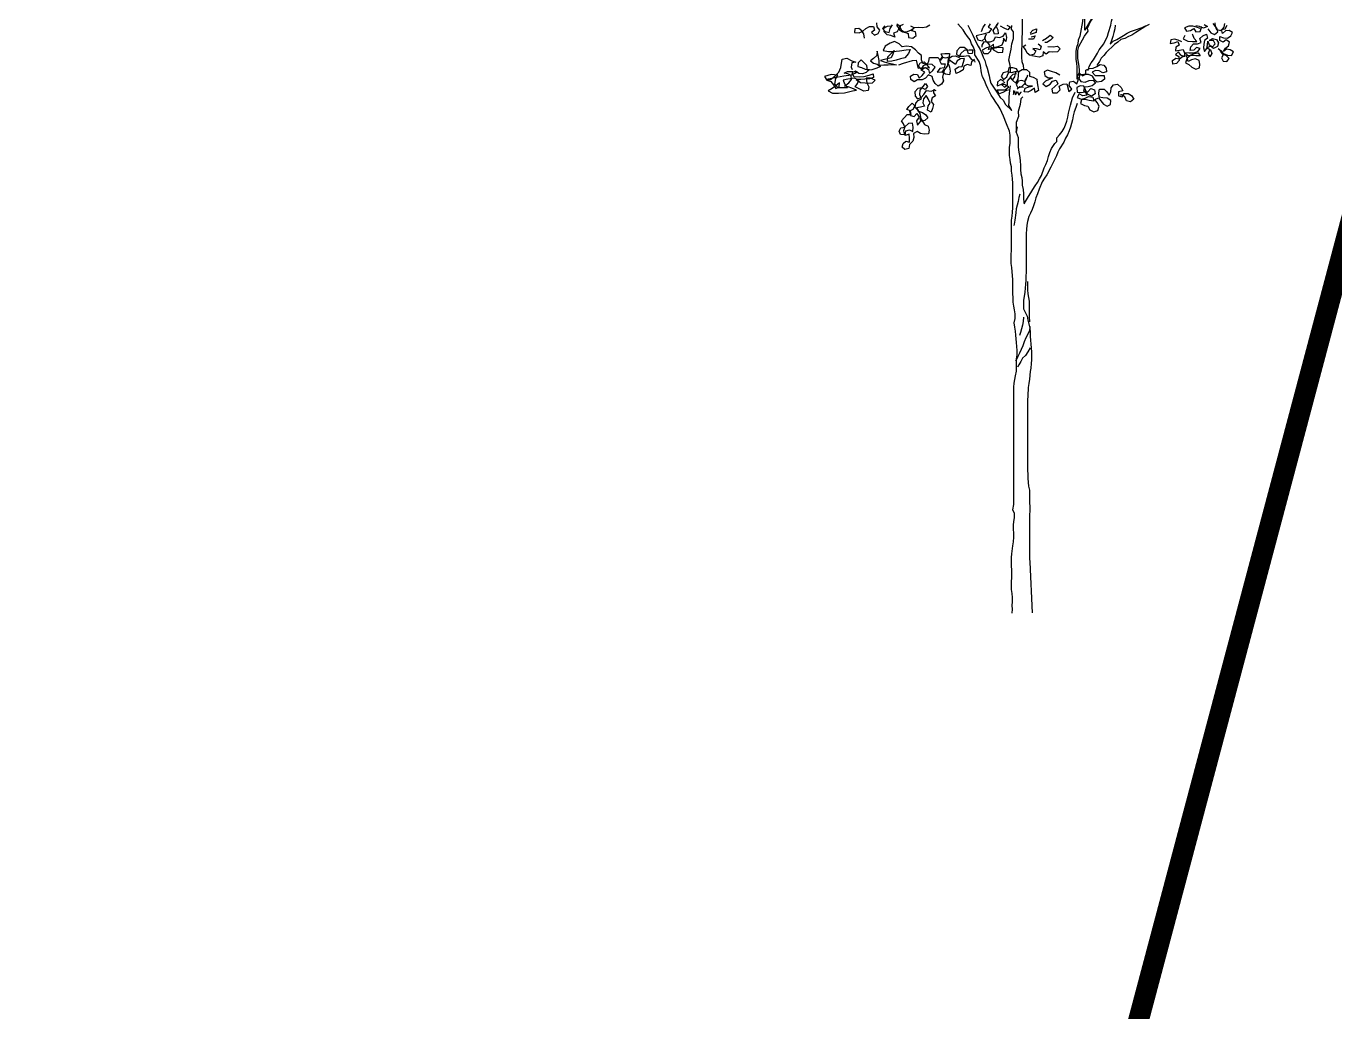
# Model space of a CAD drawing. Header units: inches. Extents: x 350994 to 353538, y 1581369 to 1583842.
# Drawn here: x 351257.73 to 351264.04, y 1583045.67 to 1583050.43 of the extents above; entities that cross this region are included whole.
import ezdxf

# ---------------------------------------------------------------- set-up
doc = ezdxf.new("R2010")
doc.units = ezdxf.units.IN
doc.header["$MEASUREMENT"] = 0
doc.linetypes.add('1', pattern=[0])
doc.layers.add("ROAD'S", color=1, linetype='1')
doc.layers.add('TREE', color=81, linetype='1')

# ---------------------------------------------------------------- blocks, each defined once
blk = doc.blocks.new('TREE_4')
at = {"color": 94}
for points in [[(82, 5072), (82, 4928), (79, 4896), (79, 4824), (76, 4792), (76, 4722), (79, 4688), (91, 4656), (93, 4624), (93, 4618)], [(-383, 5000), (-340, 4914), (-311, 4850), (-294, 4821), (-279, 4792), (-265, 4757), (-253, 4726), (-239, 4697), (-230, 4662), (-219, 4630), (-201, 4567), (-196, 4535), (-187, 4503), (-135, 4425), (-135, 4425), (-106, 4381), (-80, 4358), (-60, 4321), (-8, 4269), (-34, 4312), (-31, 4344), (-31, 4379), (-28, 4416), (-17, 4480)], [(-19, 4601), (-19, 4636), (-25, 4668), (-34, 4699), (-25, 4743), (-13, 4795), (-8, 4841), (7, 4884), (7, 4942), (-10, 4965), (-7, 4997)], [(-1269, 4889), (-1275, 4924), (-1291, 4951), (-1317, 4971), (-1352, 4969), (-1355, 4937), (-1315, 4935), (-1283, 4949), (-1256, 4970), (-1227, 4989), (-1193, 4988), (-1182, 4957), (-1208, 4936), (-1182, 4913), (-1152, 4928), (-1138, 4957), (-1161, 4985), (-1164, 5018)], [(-1096, 4995), (-1115, 4970), (-1091, 4944), (-1058, 4937), (-1050, 4970), (-1030, 5002)], [(-994, 4999), (-975, 4970), (-990, 4942), (-1021, 4931), (-1009, 4896), (-1043, 4911), (-1076, 4918), (-1099, 4942), (-1102, 4975), (-1072, 4990), (-1039, 4994)], [(-991, 5011), (-963, 4990), (-970, 4957), (-942, 4942), (-908, 4941), (-871, 4956), (-844, 4977), (-873, 4991)], [(-939, 5006), (-969, 4990), (-954, 4960), (-926, 4939), (-896, 4927), (-893, 4894), (-854, 4887), (-825, 4910), (-832, 4942), (-864, 4951), (-843, 4979), (-808, 4981), (-776, 4978), (-737, 4984), (-710, 5001)], [(727, 5161), (713, 5130), (698, 5095), (681, 5066), (617, 4956), (617, 5034), (617, 5104), (620, 5135), (623, 5170), (623, 5205), (620, 5240), (620, 5312), (623, 5347), (638, 5381), (658, 5407), (672, 5436), (681, 5456)], [(646, 4612), (654, 4647), (672, 4676), (692, 4702), (727, 4759), (741, 4788), (782, 4840), (811, 4904), (822, 4936), (840, 4999), (846, 5034), (863, 5098), (872, 5132), (880, 5164), (892, 5196), (901, 5228), (912, 5260), (921, 5291), (933, 5323), (950, 5387), (959, 5410)], [(877, 4999), (874, 4968), (866, 4936), (857, 4901), (848, 4869), (834, 4837), (860, 4863), (892, 4878), (921, 4895), (950, 4910), (981, 4930), (1010, 4944), (1045, 4956), (1109, 4979), (1138, 4993)], [(-3, -32), (0, 0), (-3, 32), (0, 64), (0, 101), (-3, 136), (-9, 168), (-11, 202), (-11, 237), (-8, 269), (-8, 338), (-11, 370), (-11, 442), (-8, 474), (3, 544), (6, 578), (9, 616), (9, 651), (6, 685), (6, 720), (9, 752), (15, 784), (15, 821), (1, 850), (9, 896), (10, 1901), (13, 1935), (25, 1999), (33, 2037), (33, 2143), (39, 2178), (39, 2216), (36, 2248), (34, 2282), (28, 2346), (25, 2381), (19, 2415), (13, 2453), (22, 2488), (22, 2528), (16, 2563), (11, 2595), (5, 2629), (5, 2667), (2, 2702), (2, 2823), (-1, 2855), (-6, 2924), (-12, 2959), (-12, 3034), (-9, 3075), (-9, 3329), (-3, 3364), (0, 3398), (3, 3436), (3, 3650), (0, 3682), (-3, 3716), (-9, 3751), (-11, 3786), (-17, 3818), (-20, 3849), (-26, 3884), (-26, 3956), (-20, 3988), (-20, 4058), (-26, 4092), (-54, 4156), (-77, 4220), (-106, 4283), (-124, 4312), (-144, 4341), (-164, 4373), (-184, 4399), (-213, 4457), (-228, 4489), (-242, 4526), (-259, 4558), (-268, 4590), (-274, 4653), (-288, 4688), (-323, 4746), (-323, 4781), (-334, 4812), (-352, 4841), (-363, 4873), (-386, 4902), (-406, 4931), (-424, 4960), (-470, 5012)], [(594, 5274), (597, 5240), (600, 5208), (600, 5063), (597, 5031), (574, 4904), (562, 4872), (559, 4841), (548, 4809), (542, 4777), (542, 4705), (547, 4673), (550, 4641), (550, 4537)], [(573, 4546), (573, 4615), (571, 4647), (565, 4682), (559, 4713), (559, 4783), (568, 4817), (597, 4875), (614, 4904), (646, 4947), (640, 4974), (655, 5005), (669, 5034), (689, 5063), (707, 5092), (721, 5127), (730, 5158), (745, 5193), (759, 5222), (779, 5254), (800, 5283), (814, 5312), (829, 5343)], [(1641, 5004), (1670, 4987), (1635, 4975), (1600, 4987), (1568, 4993)], [(1169, 5005), (1140, 4990), (1054, 4938), (1022, 4915), (993, 4901), (961, 4886), (926, 4878), (900, 4855), (871, 4835), (802, 4765), (782, 4739), (759, 4716), (744, 4687), (724, 4661), (721, 4653)], [(1759, 4799), (1785, 4779), (1805, 4750), (1788, 4721), (1802, 4692), (1834, 4689), (1854, 4715), (1831, 4738), (1799, 4750), (1779, 4776), (1805, 4756), (1840, 4744), (1875, 4741), (1892, 4770), (1863, 4787), (1831, 4793), (1805, 4773), (1823, 4802), (1849, 4822), (1857, 4854), (1828, 4874), (1802, 4854), (1774, 4868), (1774, 4903), (1805, 4891), (1840, 4889), (1869, 4909), (1883, 4938), (1855, 4955), (1823, 4952), (1797, 4929), (1788, 4961), (1820, 4967), (1837, 4998)], [(1814, 5013), (1808, 4981), (1782, 4952), (1750, 4958), (1736, 4987), (1733, 5019)], [(-268, 4945), (-253, 4983), (-233, 5009)], [(-51, 5000), (-22, 4986), (-42, 4960), (-74, 4974), (-103, 4992)], [(-123, 5018), (-140, 4989), (-126, 4960), (-123, 4925), (-155, 4922), (-166, 4954), (-146, 4983), (-132, 5012)], [(-192, 5012), (-210, 4983), (-181, 4968), (-204, 4937), (-242, 4925), (-311, 4908), (-297, 4873), (-262, 4864), (-236, 4888), (-227, 4922), (-242, 4890), (-227, 4856), (-193, 4856), (-161, 4867), (-146, 4899), (-112, 4893), (-80, 4905), (-62, 4934), (-54, 4893), (-57, 4861), (-77, 4887), (-80, 4856), (-94, 4827), (-126, 4815), (-161, 4804), (-164, 4838), (-190, 4815), (-224, 4804), (-262, 4786), (-248, 4757), (-210, 4757), (-187, 4781), (-181, 4812), (-161, 4786), (-123, 4766), (-83, 4769), (-80, 4804), (-120, 4809), (-175, 4798), (-207, 4792), (-195, 4827), (-216, 4853), (-247, 4856), (-265, 4827), (-265, 4812)], [(149, 4931), (172, 4957), (204, 4968), (201, 4936), (149, 4919)], [(1606, 4970), (1574, 4981), (1542, 4990), (1508, 4990), (1473, 4976), (1490, 4947), (1522, 4955), (1551, 4970), (1568, 4941), (1606, 4944), (1618, 4978), (1618, 4987)], [(1672, 4967), (1696, 4935), (1730, 4920), (1756, 4941), (1748, 4973), (1727, 5001), (1716, 5013)], [(-974, 4660), (-934, 4675), (-859, 4698), (-827, 4701), (-818, 4663), (-810, 4631), (-778, 4634), (-743, 4637), (-711, 4634), (-734, 4663), (-769, 4672), (-781, 4703), (-781, 4741), (-807, 4761), (-833, 4787), (-867, 4813), (-908, 4819), (-945, 4813), (-971, 4840), (-1012, 4860), (-1049, 4845), (-1093, 4819), (-1110, 4782), (-1064, 4773), (-1026, 4773), (-968, 4779), (-913, 4787), (-879, 4790), (-893, 4758), (-922, 4721), (-960, 4712), (-997, 4701), (-1035, 4692), (-1073, 4689), (-1070, 4727), (-1015, 4782), (-1026, 4750), (-1041, 4721), (-1075, 4710), (-1133, 4698), (-1101, 4686), (-1061, 4675), (-1029, 4669), (-995, 4660), (-1067, 4657), (-1104, 4657), (-1142, 4655), (-1142, 4698), (-1151, 4741), (-1159, 4776), (-1162, 4741), (-1191, 4715), (-1217, 4695), (-1191, 4675), (-1159, 4666), (-1133, 4646), (-1162, 4632), (-1206, 4617), (-1243, 4614), (-1249, 4655), (-1298, 4704), (-1324, 4678), (-1327, 4646), (-1295, 4637), (-1263, 4623), (-1226, 4620), (-1255, 4594), (-1287, 4582), (-1318, 4585), (-1347, 4606), (-1376, 4591), (-1359, 4559), (-1313, 4556), (-1272, 4559), (-1229, 4571), (-1194, 4582), (-1191, 4551), (-1226, 4539), (-1266, 4536), (-1301, 4533), (-1339, 4533), (-1304, 4510), (-1264, 4507), (-1232, 4504), (-1200, 4507), (-1177, 4530), (-1217, 4545), (-1255, 4545), (-1249, 4507), (-1232, 4473), (-1238, 4441), (-1275, 4435), (-1313, 4455), (-1350, 4473), (-1330, 4499), (-1316, 4530), (-1353, 4545), (-1411, 4536), (-1451, 4528), (-1440, 4496), (-1414, 4464), (-1495, 4464), (-1524, 4493), (-1515, 4542), (-1498, 4571), (-1553, 4577), (-1610, 4560), (-1590, 4528), (-1558, 4516), (-1535, 4490), (-1515, 4458), (-1486, 4473), (-1483, 4505), (-1515, 4479), (-1547, 4456), (-1579, 4438), (-1544, 4418), (-1492, 4418), (-1440, 4421), (-1371, 4438), (-1336, 4444), (-1376, 4461), (-1408, 4473), (-1440, 4476), (-1402, 4505), (-1379, 4533), (-1382, 4568), (-1411, 4583), (-1443, 4588), (-1414, 4603), (-1368, 4603), (-1330, 4597), (-1382, 4571), (-1446, 4562), (-1509, 4551), (-1564, 4539), (-1596, 4534), (-1561, 4534), (-1524, 4562), (-1489, 4597), (-1472, 4638), (-1460, 4707), (-1420, 4716), (-1376, 4695), (-1344, 4684), (-1376, 4678), (-1382, 4640), (-1373, 4620)], [(218, 4841), (244, 4821), (235, 4789), (204, 4798), (172, 4800), (198, 4780), (183, 4751), (151, 4740), (123, 4760), (111, 4792), (91, 4818), (114, 4832)], [(160, 4899), (192, 4907), (178, 4879), (137, 4879)], [(302, 4818), (348, 4815), (383, 4821), (406, 4797), (383, 4771), (345, 4769), (313, 4771), (287, 4751), (261, 4771), (258, 4737), (227, 4725), (163, 4737)], [(256, 4867), (290, 4887), (322, 4913), (348, 4893), (325, 4870), (293, 4852), (276, 4850)], [(1450, 4857), (1418, 4872), (1386, 4880), (1354, 4875), (1349, 4843), (1383, 4849), (1415, 4860), (1427, 4828), (1398, 4811), (1395, 4779), (1429, 4785), (1461, 4791), (1473, 4759), (1470, 4727), (1441, 4744), (1421, 4770), (1395, 4747), (1424, 4730), (1426, 4698), (1403, 4672), (1371, 4666), (1369, 4698), (1398, 4718), (1429, 4710), (1455, 4730), (1490, 4741), (1493, 4710), (1481, 4678), (1510, 4663), (1536, 4640), (1568, 4623), (1600, 4634), (1603, 4666), (1597, 4698), (1565, 4710), (1533, 4704), (1502, 4689), (1496, 4721), (1522, 4744), (1557, 4756), (1588, 4764), (1606, 4736), (1568, 4738), (1499, 4739), (1473, 4765), (1513, 4762), (1551, 4762), (1586, 4773), (1606, 4799), (1574, 4808), (1551, 4785), (1519, 4782), (1525, 4814), (1548, 4840), (1583, 4840), (1615, 4851), (1603, 4886), (1629, 4909), (1661, 4921), (1669, 4889), (1643, 4869), (1638, 4837), (1635, 4805), (1643, 4773), (1664, 4799), (1669, 4831), (1672, 4863), (1684, 4831), (1713, 4814), (1733, 4840), (1719, 4868), (1684, 4868), (1713, 4886), (1745, 4877), (1762, 4848), (1753, 4816), (1721, 4799), (1695, 4819), (1667, 4805), (1695, 4788), (1707, 4756), (1690, 4727), (1678, 4759), (1690, 4788)], [(1476, 4912), (1461, 4883), (1499, 4863), (1539, 4860), (1577, 4860), (1554, 4886), (1542, 4918), (1539, 4921)], [(-326, 4706), (-352, 4685), (-358, 4653), (-389, 4662), (-418, 4648), (-424, 4616), (-453, 4599), (-485, 4587), (-493, 4622), (-465, 4642), (-433, 4645), (-421, 4682), (-412, 4714), (-447, 4711), (-476, 4694), (-488, 4662), (-517, 4683), (-543, 4703), (-551, 4671), (-540, 4639), (-534, 4605), (-540, 4573), (-574, 4579), (-603, 4596), (-583, 4625), (-600, 4555), (-592, 4524), (-609, 4495), (-638, 4477), (-664, 4501), (-681, 4529), (-690, 4561), (-722, 4573), (-745, 4547), (-774, 4532), (-814, 4532), (-843, 4515), (-872, 4533), (-875, 4564), (-846, 4579), (-814, 4576), (-800, 4547), (-774, 4570), (-751, 4596), (-783, 4613), (-751, 4637), (-722, 4619), (-713, 4587), (-684, 4610), (-664, 4639), (-690, 4662), (-731, 4665), (-765, 4651), (-783, 4622), (-806, 4648), (-791, 4677), (-759, 4686), (-733, 4663), (-719, 4691), (-713, 4723), (-641, 4723), (-618, 4697), (-597, 4723), (-612, 4755), (-580, 4758), (-540, 4758), (-543, 4726), (-574, 4717), (-606, 4726), (-626, 4697), (-612, 4668), (-577, 4668), (-586, 4633), (-624, 4628), (-647, 4596), (-603, 4599), (-577, 4622), (-557, 4648), (-551, 4683), (-548, 4714), (-519, 4735), (-488, 4737), (-459, 4723), (-444, 4758), (-412, 4784), (-372, 4787), (-340, 4789), (-346, 4758), (-378, 4755), (-389, 4787), (-415, 4807), (-453, 4807), (-479, 4781), (-482, 4749), (-453, 4735), (-418, 4735), (-378, 4740), (-355, 4708), (-326, 4694), (-323, 4682)], [(-22, 4445), (-54, 4439), (-83, 4422), (-115, 4413), (-132, 4445), (-63, 4445), (-34, 4471), (-63, 4488), (-95, 4491), (-71, 4468), (-45, 4488), (-43, 4520), (-22, 4549), (1, 4526), (27, 4503), (47, 4537), (50, 4569), (53, 4604), (82, 4621), (119, 4621), (143, 4598), (145, 4563), (177, 4555), (206, 4537), (209, 4506), (215, 4474), (221, 4439), (192, 4422), (186, 4459), (160, 4439), (131, 4425), (99, 4428), (108, 4459), (140, 4471), (171, 4477), (137, 4477), (105, 4494), (111, 4526), (119, 4535)], [(-48, 4601), (-80, 4590), (-97, 4561), (-77, 4535), (-51, 4558), (-37, 4587), (-28, 4601)], [(50, 4598), (33, 4627), (1, 4633), (-34, 4633), (-42, 4601), (-11, 4595), (21, 4604), (36, 4604)], [(33, 4584), (1, 4578), (-22, 4555), (-2, 4529), (18, 4558), (24, 4590), (30, 4604)], [(403, 4572), (371, 4592), (333, 4604), (299, 4615), (270, 4601), (276, 4569), (304, 4549), (342, 4549), (313, 4534), (281, 4520), (258, 4497), (287, 4474), (322, 4494), (342, 4520), (374, 4528), (388, 4497), (362, 4474), (336, 4453), (342, 4419), (380, 4419), (406, 4445), (397, 4476), (432, 4494), (463, 4497), (481, 4433), (507, 4453), (484, 4482), (489, 4514), (521, 4520), (550, 4497), (562, 4528), (556, 4563), (571, 4592), (599, 4566), (628, 4580), (628, 4615), (657, 4629), (689, 4632), (721, 4647), (750, 4664), (782, 4658), (802, 4632), (805, 4600), (773, 4592), (741, 4609), (709, 4612), (680, 4598), (706, 4569), (784, 4569), (787, 4537), (761, 4517), (724, 4511), (701, 4534), (683, 4563), (651, 4577), (611, 4577), (579, 4575), (565, 4546), (585, 4517), (620, 4511), (654, 4525), (689, 4528), (709, 4502), (680, 4479), (646, 4473), (614, 4470), (608, 4436), (643, 4430), (669, 4456), (700, 4447), (706, 4413), (674, 4392), (640, 4410), (625, 4447), (611, 4476), (579, 4479), (550, 4465), (553, 4427), (588, 4424), (620, 4430), (634, 4401), (602, 4395), (570, 4413), (553, 4381), (588, 4366), (622, 4375), (651, 4389), (686, 4384), (695, 4349), (654, 4355), (622, 4363), (591, 4361), (582, 4329), (614, 4311), (645, 4306), (660, 4274), (695, 4259), (729, 4268), (741, 4306), (724, 4337), (703, 4363), (735, 4378), (755, 4352), (778, 4323), (810, 4305), (839, 4320), (842, 4355), (810, 4375), (773, 4378), (741, 4384), (738, 4421), (744, 4453), (784, 4453), (807, 4430), (828, 4401), (842, 4430), (845, 4462), (865, 4488), (897, 4493), (929, 4467), (943, 4438), (906, 4430), (906, 4395), (938, 4386), (955, 4415), (990, 4415), (1018, 4398), (1039, 4366), (1010, 4343), (975, 4352), (961, 4386), (932, 4404), (920, 4401)], [(-676, 4453), (-679, 4420), (-660, 4394), (-688, 4377), (-697, 4346), (-678, 4320), (-685, 4287), (-698, 4256), (-729, 4273), (-724, 4308), (-705, 4333), (-724, 4368), (-742, 4396), (-763, 4368), (-770, 4335), (-755, 4305), (-789, 4298), (-822, 4292), (-805, 4264), (-773, 4251), (-744, 4232), (-725, 4206), (-753, 4184), (-785, 4175), (-792, 4210), (-754, 4150), (-724, 4134), (-715, 4102), (-722, 4069), (-757, 4066), (-790, 4073), (-819, 4088), (-849, 4073), (-846, 4038), (-855, 4007), (-882, 3977), (-889, 3944), (-922, 3935), (-947, 3955), (-938, 3986), (-914, 4007), (-883, 3998), (-882, 4033), (-886, 4067), (-920, 4056), (-915, 4095), (-883, 4104), (-854, 4089), (-851, 4126), (-858, 4160), (-893, 4157), (-923, 4129), (-936, 4094), (-926, 4062), (-961, 4063), (-972, 4093), (-957, 4122), (-922, 4125), (-934, 4156), (-953, 4181), (-904, 4234), (-869, 4234), (-874, 4266), (-907, 4277), (-888, 4302), (-860, 4332), (-839, 4308), (-854, 4279), (-882, 4262), (-875, 4227), (-844, 4218), (-820, 4243), (-801, 4213), (-822, 4182), (-815, 4143), (-787, 4177), (-786, 4212), (-792, 4244), (-813, 4272), (-834, 4296), (-829, 4331), (-810, 4356), (-780, 4368), (-795, 4402), (-793, 4443), (-767, 4474), (-747, 4500), (-728, 4474), (-748, 4449), (-779, 4462), (-811, 4457), (-837, 4429), (-836, 4392), (-814, 4368), (-784, 4380), (-760, 4405), (-737, 4439), (-698, 4434), (-668, 4445), (-657, 4439)], [(-74, 4517), (-103, 4535), (-129, 4512), (-132, 4480), (-100, 4491), (-71, 4509), (-66, 4512)], [(111, 4514), (79, 4526), (47, 4520), (30, 4491), (44, 4462), (76, 4471), (99, 4494), (114, 4506)], [(108, 4526), (125, 4555), (131, 4575)], [(7, 4439), (7, 4405), (15, 4436), (24, 4404), (41, 4433), (53, 4399), (73, 4425), (73, 4428)], [(87, 4387), (70, 4370), (64, 4321), (47, 4260), (50, 4219), (29, 4165), (29, 4084), (38, 4130), (29, 4084), (47, 4037), (47, 3962), (49, 3930), (61, 3867), (64, 3835), (67, 3800), (67, 3763), (70, 3728), (78, 3696), (81, 3664), (81, 3630), (90, 3592), (92, 3557), (92, 3520), (95, 3482), (98, 3471)], [(93, 4465), (62, 4471), (38, 4451)], [(98, 3471), (118, 3505), (136, 3534), (156, 3563), (173, 3592), (194, 3624), (214, 3653), (229, 3684), (246, 3713), (269, 3777), (284, 3806), (298, 3840), (307, 3875), (318, 3910), (333, 3944), (362, 3988), (379, 4005), (379, 4034), (402, 4060), (423, 4089), (440, 4118), (454, 4147), (463, 4179), (472, 4213), (478, 4245), (495, 4314), (512, 4378), (536, 4427)], [(553, 4329), (541, 4294), (527, 4257), (518, 4222), (512, 4190), (495, 4126), (483, 4095), (469, 4060), (454, 4031), (437, 3999), (402, 3942), (388, 3913), (376, 3881), (327, 3783), (292, 3719), (272, 3690), (252, 3658), (228, 3595), (214, 3557), (199, 3522), (191, 3488), (179, 3453), (168, 3421), (153, 3390), (139, 3361), (127, 3320), (121, 3288), (118, 3251), (115, 3216), (115, 2884), (112, 2852), (112, 2814), (109, 2782), (103, 2713), (92, 2644), (92, 2606), (94, 2571), (123, 2508), (129, 2476), (146, 2406), (149, 2372), (149, 2334), (152, 2302), (155, 2268), (161, 2204), (161, 2135), (158, 2103), (155, 2065), (149, 2034), (143, 1970), (140, 1932), (134, 1898), (129, 1828), (126, 1791), (126, 1718), (128, 1687), (128, 1188), (131, 1156), (131, 1119), (137, 1055), (143, 1020), (145, 986), (145, 911), (148, 879), (148, 844), (145, 809), (145, 434), (148, 402), (168, -31)], [(61, 3554), (52, 3523), (46, 3491), (29, 3427), (26, 3393), (20, 3329), (14, 3297), (11, 3286)], [(127, 2806), (126, 2733), (129, 2701), (141, 2638), (141, 2499), (144, 2467), (144, 2461)], [(94, 2499), (91, 2464), (83, 2433), (77, 2401), (68, 2369), (60, 2343)], [(146, 2421), (143, 2386), (129, 2354), (112, 2323), (100, 2288), (88, 2256), (59, 2193), (45, 2164), (30, 2132), (25, 2123)], [(149, 2239), (129, 2204), (109, 2172), (85, 2149), (71, 2120), (54, 2091), (42, 2071)]]:
    blk.add_lwpolyline(points, dxfattribs=at)

msp = doc.modelspace()

# ---------------------------------------------------------------- linework, layer by layer
at = {"layer": "ROAD'S", "lineweight": 5, "const_width": 0.1}
msp.add_lwpolyline([(351317.4871, 1583228.5026), (351313.1022, 1583226.1429), (351310.1055, 1583221.3576), (351294.0496, 1583162.9198), (351273.8024, 1583085.9251), (351258.3686, 1583027.8719), (351254.4204, 1583019.4647), (351250.1705, 1583012.0376), (351241.9446, 1583000.4032), (351234.518, 1582991.1913), (351227.9147, 1582984.2722), (351223.8151, 1582980.7082), (351216.0749, 1582974.7677), (351205.729, 1582968.0539), (351195.1609, 1582963.4015), (351186.7031, 1582961.4753), (351180.0283, 1582961.0081), (351164.4301, 1582964.1734), (351151.0211, 1582970.189), (351133.8071, 1582982.7568), (351124.847, 1582989.5379), (351104.2439, 1583004.2965), (351093.6912, 1583010.1622)], dxfattribs=at)

# ---------------------------------------------------------------- block references
at = {"layer": 'TREE', "lineweight": 5, "xscale": 0.0005632341344607994, "yscale": 0.0005632341490127146, "zscale": 0.0005632341444477617}
msp.add_blockref('TREE_4', (351262.4834, 1583047.6142), dxfattribs=at)

doc.saveas('drawing.dxf')
